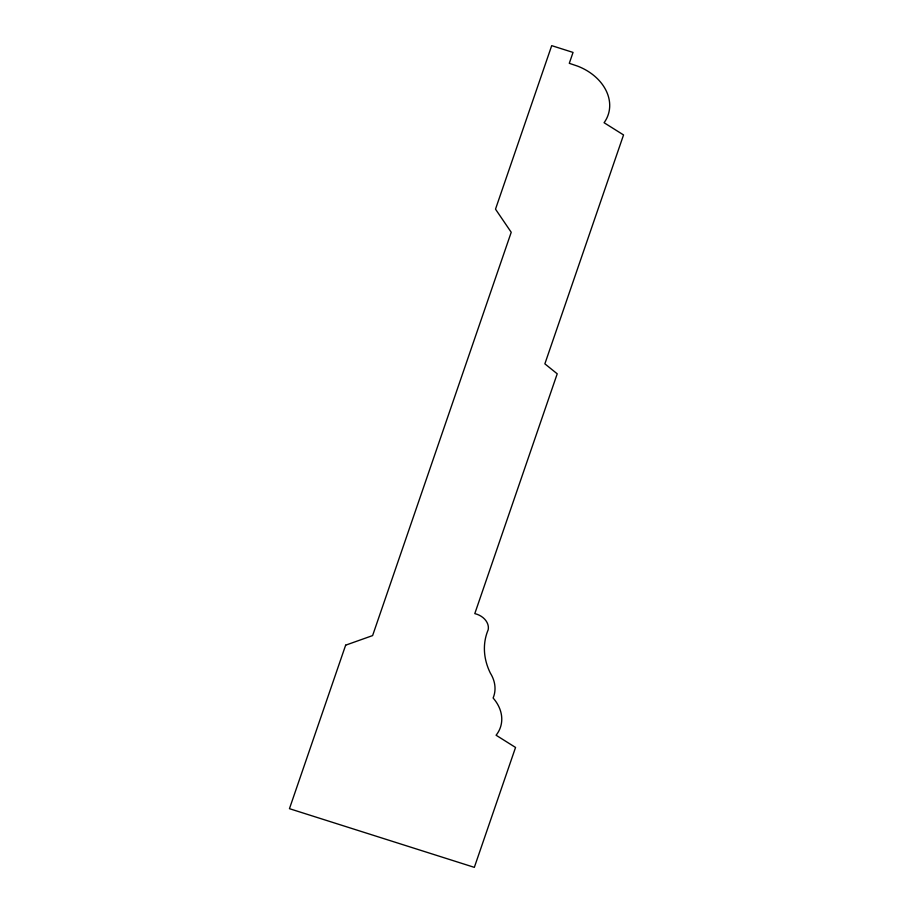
<?xml version="1.0" encoding="UTF-8"?>
<svg xmlns="http://www.w3.org/2000/svg" width="913" height="913" viewBox="0 0 913 913"><rect width="100%" height="100%" fill="white"/><g stroke="black" fill="none" stroke-linecap="round" stroke-linejoin="round"><path stroke-width="1.37" d="M345.65 645.171L289.455 808.678L474.338 867.35L515.548 747.45L496.09 735.227A42.26 32.617 15.6 0 0 493.111 698.011A40.583 31.316 15.6 0 0 490.384 673.166A80.024 61.742 15.6 0 1 488.181 629.787A16.388 12.645 15.6 0 0 474.794 613.616L557.215 373.805L544.867 363.842L623.545 134.941L604.086 122.719A48.457 37.399 15.6 0 0 577.495 66.09L569.29 63.317L573.044 52.418L551.703 45.65L495.508 209.157L511.223 232.279L372.607 635.585L345.65 645.171"/></g></svg>
